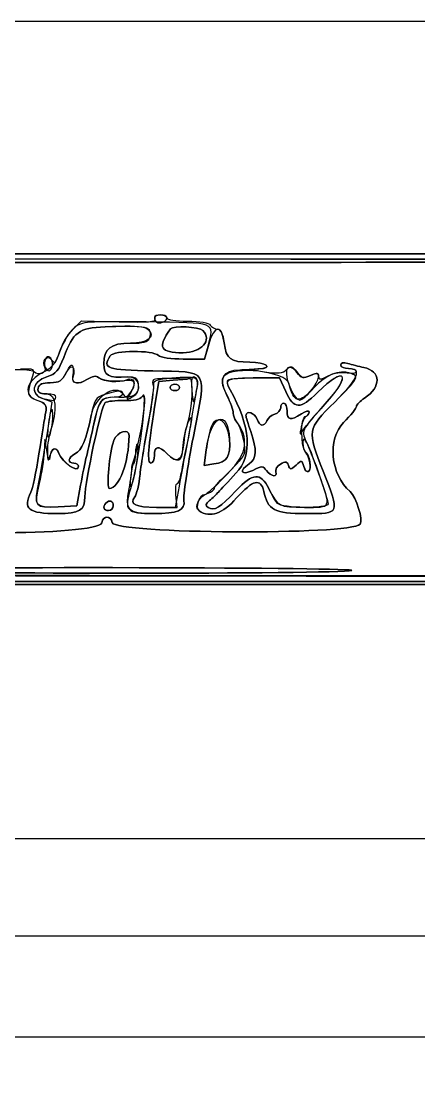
# Model space of a CAD drawing. Extents: x -50 to 355, y 0 to 300.
# Drawn here: x 89.2 to 127, y 197.8 to 299.6 of the extents above; entities that cross this region are included whole.
import ezdxf

# ---------------------------------------------------------------- set-up
doc = ezdxf.new("R2010")
doc.units = 0
doc.layers.get('0').update_dxf_attribs({"linetype": 'CONTINUOUS'})

msp = doc.modelspace()

# ---------------------------------------------------------------- linework, layer by layer
at = {"color": 7}
for points in [[(-4.631827, 149.643706), (-4.631827, -0.356294), (145.368173, -0.356294), (295.368173, -0.356294), (295.368173, 149.643706), (295.368173, 299.643706), (145.368173, 299.643706), (-4.631827, 299.643706)], [(-31.710214, 221.9715), (329.572444, 221.9715), (329.572444, 90.498818), (-31.710214, 90.498818)], [(0.712589, 212.707837), (301.068892, 212.707837), (301.068892, 105.819472), (0.712589, 105.819472), (0.712589, 212.707837), (322.802842, 212.707837), (322.802842, 84.798105), (0.712589, 84.798105)], [(-41.68646, 203.08788), (318.883615, 203.08788), (318.883615, 108.669832), (-41.68646, 108.669832)]]:
    msp.add_lwpolyline(points, close=True, dxfattribs=at)
for points in [[(94.089923, 270.311206), (94.957673, 271.178956), (98.525423, 271.086706)], [(107.035672, 268.968706), (106.633672, 267.543706), (104.610922, 267.543706)], [(104.616923, 267.543706), (106.644922, 267.543706), (106.974172, 268.766206)], [(101.885422, 262.954456), (102.285922, 265.415956), (103.652422, 265.525456), (105.018172, 265.635706), (103.493422, 265.689706)], [(103.652423, 265.525456), (102.285923, 265.415956), (101.885423, 262.954456)], [(111.267172, 265.743706), (113.765422, 265.743706), (114.342173, 264.470206)], [(114.342173, 264.470206), (113.765422, 265.743706), (111.267173, 265.743706)], [(91.750672, 260.763706), (92.169172, 263.432956), (91.305922, 263.759206)], [(91.668173, 258.693706), (91.453673, 259.893706), (91.400423, 258.693706)], [(107.526173, 257.573206), (106.603673, 257.438206), (106.797923, 258.902956)], [(106.797923, 258.902956), (106.603673, 257.438206), (107.526173, 257.573206)], [(94.860172, 255.543706), (94.506922, 253.593706), (92.743672, 253.502206)], [(92.743673, 253.502206), (94.506923, 253.593706), (94.860173, 255.543706)], [(104.210423, 255.468706), (103.844423, 253.443706), (101.973923, 253.443706)], [(102.067673, 253.443706), (104.031173, 253.443706), (103.919423, 254.618206)], [(245.713673, 247.578706), (244.152923, 246.839956), (145.185173, 246.917206), (46.218172, 246.993706), (44.793173, 247.844206)], [(246.738923, 246.993706), (245.418172, 246.093706), (145.518172, 246.093706), (45.618173, 246.093706), (44.504423, 246.863206)], [(44.504423, 246.863206), (45.618173, 246.093706), (145.518172, 246.093706), (245.418172, 246.093706), (246.738923, 246.993706)], [(246.231923, 247.240456), (244.818173, 246.393706), (145.604422, 246.393706), (46.391423, 246.393706), (45.015172, 247.143706)], [(45.015173, 247.143706), (46.391423, 246.393706), (145.604422, 246.393706), (244.818173, 246.393706), (246.231922, 247.240456)]]:
    msp.add_lwpolyline(points, dxfattribs=at)
for points in [[(43.798672, 275.189956), (45.825172, 277.216456), (38.706922, 277.088206), (146.118173, 277.038706)], [(146.118173, 277.038706), (78.679672, 277.069456), (47.046172, 276.985456), (46.243673, 276.772456)], [(47.568172, 277.498456), (48.908423, 277.668706), (243.580672, 277.466956), (244.824173, 277.294456)], [(244.824173, 277.294456), (243.580672, 277.466956), (48.908423, 277.668706), (47.568172, 277.498456)], [(146.418173, 276.735706), (92.463172, 276.758956), (47.845672, 276.675706), (47.268173, 276.550456)], [(47.268173, 276.550456), (47.845672, 276.675706), (92.463172, 276.758956), (146.418172, 276.735706)], [(101.079922, 271.068706), (95.415922, 271.139206), (95.002672, 271.106956), (94.276672, 270.536206)], [(98.525423, 271.086706), (101.286173, 271.014706), (102.060173, 271.078456), (101.948423, 271.368706)], [(106.974172, 268.766206), (107.596672, 271.079206), (107.838922, 270.984706), (101.079922, 271.068706)], [(101.948423, 271.368706), (101.860673, 271.595956), (102.053423, 271.743706), (102.435923, 271.743706)], [(102.468172, 271.743706), (102.138172, 271.743706), (101.868172, 271.631206), (101.868172, 271.493956)], [(101.868173, 271.493956), (101.868173, 271.070956), (102.206422, 270.877456), (102.647422, 271.046206)], [(102.435923, 271.743706), (102.783923, 271.743706), (103.068173, 271.608706), (103.068173, 271.443706)], [(102.647422, 271.046206), (103.273672, 271.286956), (103.155922, 271.743706), (102.468172, 271.743706)], [(103.068173, 271.443706), (103.068173, 271.274956), (103.913423, 271.143706), (105.003173, 271.143706)], [(105.003173, 271.143706), (106.223423, 271.143706), (107.026673, 271.004956), (107.178173, 270.768706)], [(92.849423, 268.199206), (93.054173, 268.883956), (93.612923, 269.834206), (94.089923, 270.311206)], [(94.276672, 270.536206), (93.852172, 270.202456), (93.243922, 269.223706), (92.925922, 268.361206)], [(93.255922, 267.693706), (94.143922, 270.098206), (94.692172, 270.504706), (97.183672, 270.606706)], [(97.183673, 270.606706), (94.692173, 270.504706), (94.143923, 270.098206), (93.255923, 267.693706)], [(101.395672, 269.543956), (101.799922, 270.596206), (101.121922, 270.767206), (97.183672, 270.606706)], [(97.183672, 270.606706), (100.199422, 270.729706), (100.950172, 270.681706), (101.289922, 270.341956)], [(101.289922, 270.341956), (101.997922, 269.633956), (101.233672, 269.043706), (99.607672, 269.043706)], [(104.594422, 268.143706), (102.393922, 268.143706), (102.134422, 268.639456), (103.409422, 270.403456)], [(103.409422, 270.403456), (102.134422, 268.639456), (102.393922, 268.143706), (104.594422, 268.143706)], [(103.409422, 270.403456), (103.657672, 270.746956), (106.071172, 270.620206), (106.473172, 270.242956)], [(106.473172, 270.242956), (106.071172, 270.620206), (103.657672, 270.746956), (103.409422, 270.403456)], [(106.473172, 270.242956), (107.410672, 269.363206), (106.319422, 268.143706), (104.594422, 268.143706)], [(104.594422, 268.143706), (106.319422, 268.143706), (107.410672, 269.363206), (106.473172, 270.242956)], [(108.491422, 269.093206), (108.253672, 270.875956), (107.557672, 270.815956), (107.035672, 268.968706)], [(107.178173, 270.768706), (107.310173, 270.562456), (107.620673, 270.393706), (107.868173, 270.393706)], [(107.868173, 270.393706), (108.171923, 270.393706), (108.374423, 269.972206), (108.491423, 269.093206)], [(99.607672, 269.043706), (97.710172, 269.043706), (97.068172, 268.546456), (97.068172, 267.077956)], [(97.068172, 267.077956), (97.068172, 268.546456), (97.710172, 269.043706), (99.607672, 269.043706)], [(99.607672, 269.043706), (100.821172, 269.043706), (101.250172, 269.163706), (101.395672, 269.543956)], [(110.925172, 267.248206), (109.073423, 267.254206), (108.699173, 267.537706), (108.491422, 269.093206)], [(108.491423, 269.093206), (108.699173, 267.537706), (109.073423, 267.254206), (110.925173, 267.248206)], [(91.489672, 266.689456), (91.104923, 267.311956), (91.671172, 268.047706), (92.093423, 267.473956)], [(92.925922, 268.361206), (92.489423, 267.177706), (92.111422, 266.678956), (91.385422, 266.325706)], [(92.017672, 267.614206), (91.777672, 267.854206), (91.633672, 267.802456), (91.488173, 267.423706)], [(92.093423, 267.473956), (92.434673, 267.011206), (92.517173, 267.089956), (92.849423, 268.199206)], [(97.657673, 267.843706), (96.894922, 266.654956), (97.341172, 266.497456), (101.721173, 266.408206)], [(101.721173, 266.408206), (97.341172, 266.497456), (96.894922, 266.654956), (97.657673, 267.843706)], [(102.254422, 267.877456), (101.719672, 268.412206), (98.004922, 268.384456), (97.657673, 267.843706)], [(97.657673, 267.843706), (98.004922, 268.384456), (101.719672, 268.412206), (102.254422, 267.877456)], [(104.610922, 267.543706), (103.498672, 267.543706), (102.438172, 267.693706), (102.254422, 267.877456)], [(102.254422, 267.877456), (102.438172, 267.693706), (103.500922, 267.543706), (104.616923, 267.543706)], [(91.488173, 267.423706), (91.378673, 267.137206), (91.437172, 266.754706), (91.618673, 266.573206)], [(91.659922, 265.856206), (92.528422, 266.137456), (92.793172, 266.442706), (93.255922, 267.693706)], [(93.255923, 267.693706), (92.793173, 266.442706), (92.528423, 266.137456), (91.659923, 265.856206)], [(92.148173, 266.763706), (92.257672, 267.050206), (92.199173, 267.432706), (92.017672, 267.614206)], [(94.155923, 265.848706), (94.512923, 266.803456), (93.902423, 267.149206), (93.468173, 266.237956)], [(93.542423, 266.343706), (94.038923, 267.337456), (94.256423, 267.140206), (94.095923, 265.841206)], [(97.068172, 267.077956), (97.068172, 265.969456), (97.494172, 265.735456), (99.318172, 265.841206)], [(99.318172, 265.841206), (97.494173, 265.735456), (97.068172, 265.969456), (97.068172, 267.077956)], [(114.663172, 265.180456), (114.380422, 266.366206), (109.347172, 266.952706), (108.474172, 265.901206)], [(111.786172, 266.606206), (113.259923, 266.666206), (112.486672, 267.242956), (110.925172, 267.248206)], [(110.925173, 267.248206), (112.535423, 267.242956), (113.243423, 266.663956), (111.711173, 266.606206)], [(114.417923, 266.550706), (114.821423, 266.954206), (114.927173, 266.928706), (115.391423, 266.312956)], [(115.415423, 266.274706), (115.118423, 266.664706), (114.772673, 266.836456), (114.555923, 266.701456)], [(117.387173, 264.383956), (120.048923, 267.045706), (120.628673, 266.093956), (118.072672, 263.258206)], [(118.284173, 263.493706), (120.694673, 266.139706), (119.915423, 266.912206), (117.387173, 264.383956)], [(120.243173, 267.121456), (119.831422, 267.238456), (119.568172, 267.182956), (119.568172, 266.978956)], [(119.568172, 266.978956), (119.568172, 266.794456), (119.905672, 266.643706), (120.318172, 266.643706)], [(119.568173, 266.978956), (119.568173, 267.182956), (119.831423, 267.238456), (120.243173, 267.121456)], [(120.318173, 266.643706), (119.905673, 266.643706), (119.568173, 266.794456), (119.568173, 266.978956)], [(121.753673, 266.747206), (121.293923, 266.846956), (120.614423, 267.015706), (120.243173, 267.121456)], [(120.243173, 267.121456), (120.614423, 267.015706), (121.293923, 266.846956), (121.753673, 266.747206)], [(87.768173, 266.354956), (87.768173, 266.652706), (90.297173, 266.620456), (90.482423, 266.320456)], [(90.327922, 265.963456), (90.523672, 266.595706), (90.456172, 266.630206), (89.151922, 266.573206)], [(91.385422, 266.325706), (89.621422, 265.467706), (89.321422, 264.102706), (90.784672, 263.593456)], [(90.748672, 263.605456), (89.757922, 263.951206), (89.737672, 264.062956), (90.327922, 265.963456)], [(91.659923, 265.856206), (90.248423, 265.399456), (90.009923, 264.123706), (91.276673, 263.805706)], [(91.305922, 263.759206), (90.048922, 264.233206), (90.245422, 265.397956), (91.659922, 265.856206)], [(90.482423, 266.320456), (90.583673, 266.156956), (90.891173, 266.109706), (91.165673, 266.214706)], [(91.165673, 266.214706), (91.440173, 266.320456), (91.585673, 266.534206), (91.489672, 266.689456)], [(91.618673, 266.573206), (91.858672, 266.333206), (92.002673, 266.384956), (92.148173, 266.763706)], [(91.973423, 265.293706), (92.867423, 265.293706), (93.093923, 265.445206), (93.542423, 266.343706)], [(93.468173, 266.237956), (93.090923, 265.445956), (92.850172, 265.293706), (91.973423, 265.293706)], [(95.451173, 265.587706), (94.676423, 265.079956), (93.924923, 265.231456), (94.155923, 265.848706)], [(94.095923, 265.841206), (94.017173, 265.205956), (94.680173, 265.082206), (95.451173, 265.587706)], [(96.582923, 265.772956), (96.317423, 265.993456), (95.987423, 265.939456), (95.451173, 265.587706)], [(95.451173, 265.587706), (95.987423, 265.939456), (96.317423, 265.993456), (96.582923, 265.772956)], [(99.213172, 265.574206), (99.957172, 265.890706), (100.184422, 265.216456), (99.622673, 264.358456)], [(99.765172, 263.942206), (100.815923, 264.504706), (100.485923, 265.909456), (99.318172, 265.841206)], [(99.318172, 265.841206), (100.054672, 265.883956), (100.236172, 265.764706), (100.318672, 265.184206)], [(101.721173, 266.408206), (107.145173, 266.297956), (106.840672, 266.788456), (105.575423, 260.193706)], [(105.575423, 260.193706), (106.840673, 266.788456), (107.145173, 266.297956), (101.721173, 266.408206)], [(103.518173, 265.746706), (105.946673, 265.953706), (106.143923, 265.869706), (105.892673, 264.730456)], [(105.699922, 265.820956), (105.417172, 265.929706), (105.345922, 265.622956), (105.424672, 264.637456)], [(105.885172, 264.584206), (106.022422, 265.341706), (105.965423, 265.718956), (105.699922, 265.820956)], [(108.729172, 264.173956), (107.978422, 265.724956), (108.369922, 266.463706), (109.978673, 266.531206)], [(108.474172, 265.901206), (108.179423, 265.546456), (108.231922, 265.202206), (108.737422, 264.156706)], [(109.978673, 266.531206), (110.467672, 266.551456), (111.281422, 266.585206), (111.786172, 266.606206)], [(111.711173, 266.606206), (110.996423, 266.579206), (111.172673, 266.502706), (112.341173, 266.333206)], [(112.341173, 266.333206), (113.621423, 266.147206), (114.060923, 266.192956), (114.417923, 266.550706)], [(114.555923, 266.701456), (114.015173, 266.361706), (115.008173, 263.643706), (115.673423, 263.643706)], [(115.391423, 266.312956), (115.850423, 265.704706), (116.005673, 265.664206), (116.690423, 265.976206)], [(116.690423, 265.976206), (116.010923, 265.667206), (115.849673, 265.704706), (115.415423, 266.274706)], [(115.673423, 263.643706), (116.131673, 263.643706), (117.468173, 265.256956), (117.468173, 265.808956)], [(117.468173, 265.808956), (117.468173, 266.261956), (117.365423, 266.283706), (116.690423, 265.976206)], [(116.690423, 265.976206), (117.326423, 266.266456), (117.468173, 266.253706), (117.468173, 265.910206)], [(120.461422, 266.195956), (119.393422, 266.534956), (118.164172, 266.042956), (117.039172, 264.827206)], [(117.468173, 265.910206), (117.468173, 265.557706), (117.618173, 265.564456), (118.390673, 265.949956)], [(118.390673, 265.949956), (118.940423, 266.224456), (119.667173, 266.339206), (120.190673, 266.234206)], [(120.318172, 266.643706), (121.606672, 266.643706), (121.199423, 265.653706), (119.007922, 263.457706)], [(119.007922, 263.457706), (121.255672, 265.709956), (121.362172, 265.910206), (120.461422, 266.195956)], [(120.190673, 266.234206), (120.680423, 266.135956), (121.068173, 266.187706), (121.068173, 266.351206)], [(121.068173, 266.351206), (121.068173, 266.512456), (120.730673, 266.643706), (120.318173, 266.643706)], [(121.830173, 263.828956), (123.447173, 264.888706), (123.408173, 266.385706), (121.753673, 266.747206)], [(121.753673, 266.747206), (123.408173, 266.385706), (123.447173, 264.888706), (121.830173, 263.828956)], [(91.973423, 265.293706), (91.216673, 265.293706), (90.900173, 265.148956), (90.825923, 264.768706)], [(90.825923, 264.768706), (90.900173, 265.148956), (91.216673, 265.293706), (91.973423, 265.293706)], [(95.863673, 262.175206), (96.218423, 263.990206), (98.190173, 265.293706), (98.916173, 264.193456)], [(99.285923, 265.499956), (98.247923, 265.327456), (96.963173, 265.457956), (96.582923, 265.772956)], [(96.582923, 265.772956), (97.036672, 265.396456), (98.530673, 265.283956), (99.213172, 265.574206)], [(100.318672, 265.184206), (100.461172, 264.175456), (99.964672, 263.822956), (98.496922, 263.888956)], [(99.627923, 264.381706), (100.187423, 265.115206), (100.032173, 265.622956), (99.285923, 265.499956)], [(100.716172, 263.978956), (101.274173, 264.798706), (100.335172, 257.401456), (99.600172, 255.189706)], [(99.827422, 257.643706), (100.665922, 260.080456), (101.339422, 264.994456), (100.695922, 263.978956)], [(101.754173, 265.008706), (101.833673, 264.801706), (101.630423, 263.228956), (101.302673, 261.512956)], [(101.308673, 261.560206), (101.637923, 263.301706), (101.864423, 264.921706), (101.812673, 265.160206)], [(101.788673, 265.564456), (101.690422, 265.465456), (101.674673, 265.215706), (101.754173, 265.008706)], [(101.812673, 265.160206), (101.741423, 265.487956), (102.156923, 265.631206), (103.518173, 265.746706)], [(103.493422, 265.689706), (102.654173, 265.719706), (101.887673, 265.662706), (101.788673, 265.564456)], [(103.368173, 264.843706), (103.368173, 265.008706), (103.570673, 265.143706), (103.818172, 265.143706)], [(103.818172, 265.143706), (103.570672, 265.143706), (103.368173, 265.008706), (103.368173, 264.843706)], [(103.818172, 264.543706), (103.570672, 264.543706), (103.368173, 264.678706), (103.368173, 264.843706)], [(103.368173, 264.843706), (103.368173, 264.678706), (103.570673, 264.543706), (103.818172, 264.543706)], [(105.243173, 265.689706), (105.119423, 265.659706), (104.403173, 265.586206), (103.652423, 265.525456)], [(103.818172, 265.143706), (104.065673, 265.143706), (104.268172, 265.008706), (104.268172, 264.843706)], [(104.268172, 264.843706), (104.268172, 265.008706), (104.065672, 265.143706), (103.818172, 265.143706)], [(104.268172, 264.843706), (104.268172, 264.678706), (104.065672, 264.543706), (103.818172, 264.543706)], [(103.818172, 264.543706), (104.065673, 264.543706), (104.268172, 264.678706), (104.268172, 264.843706)], [(105.027173, 261.393706), (105.477173, 262.643206), (105.635423, 265.784206), (105.243173, 265.689706)], [(109.063672, 264.614956), (108.494422, 265.618456), (108.738173, 265.743706), (111.267172, 265.743706)], [(111.267173, 265.743706), (109.778422, 265.743706), (108.768173, 265.620706), (108.768173, 265.439956)], [(108.768173, 265.439956), (108.768173, 265.272706), (108.900923, 264.901456), (109.063673, 264.614956)], [(117.039172, 264.827206), (115.596172, 263.267956), (115.101922, 263.341456), (114.663172, 265.180456)], [(91.671173, 264.243706), (90.930173, 264.243706), (90.746423, 264.357706), (90.825923, 264.768706)], [(90.825923, 264.768706), (90.747923, 264.364456), (90.927173, 264.243706), (91.609673, 264.243706)], [(91.276673, 263.805706), (92.355172, 263.534956), (92.382923, 263.537956), (92.510423, 263.921206)], [(91.609673, 264.243706), (92.563672, 264.243706), (92.688172, 262.861456), (91.944923, 260.523706)], [(92.510423, 263.921206), (92.571923, 264.105706), (92.213423, 264.243706), (91.671173, 264.243706)], [(97.155922, 264.173206), (96.289672, 263.894956), (96.161422, 263.696956), (95.864422, 262.178956)], [(98.496922, 263.888956), (96.762172, 263.966206), (96.654172, 263.842456), (96.054172, 261.093706)], [(96.054173, 261.093706), (96.620423, 263.687206), (96.791423, 263.932456), (98.043173, 263.939206)], [(98.868173, 264.243706), (98.868173, 264.603706), (98.440673, 264.586456), (97.155923, 264.173206)], [(98.043173, 263.939206), (98.496922, 263.941456), (98.868173, 264.078706), (98.868173, 264.243706)], [(98.916173, 264.193456), (99.125423, 263.875456), (99.271673, 263.914456), (99.627923, 264.381706)], [(100.695922, 263.978956), (100.526422, 263.710456), (99.918922, 263.574706), (98.975422, 263.594956)], [(98.975422, 263.594956), (99.910673, 263.574706), (100.534673, 263.712706), (100.716172, 263.978956)], [(99.622673, 264.358456), (99.135923, 263.615956), (99.138922, 263.606956), (99.765172, 263.942206)], [(105.424672, 264.637456), (105.548422, 263.096956), (105.615922, 263.089456), (105.885172, 264.584206)], [(105.892673, 264.730456), (105.779423, 264.215206), (105.573923, 263.051206), (105.437423, 262.143706)], [(109.368173, 262.409206), (109.368173, 262.653706), (109.080922, 263.447956), (108.729172, 264.173956)], [(108.737422, 264.156706), (109.084672, 263.440456), (109.368173, 262.653706), (109.368173, 262.409206)], [(109.618673, 256.682206), (111.210922, 258.371956), (111.015172, 261.171706), (109.063672, 264.614956)], [(109.063673, 264.614956), (111.015173, 261.171706), (111.210923, 258.371956), (109.618673, 256.682206)], [(114.342173, 264.470206), (115.127423, 262.733956), (115.720672, 262.717456), (117.387173, 264.383956)], [(117.387173, 264.383956), (115.720673, 262.717456), (115.127423, 262.733956), (114.342173, 264.470206)], [(121.068173, 263.036956), (121.068173, 263.198206), (121.410923, 263.554456), (121.830173, 263.828956)], [(121.830173, 263.828956), (121.410923, 263.554456), (121.068173, 263.198206), (121.068173, 263.036956)], [(91.548922, 262.483456), (91.678672, 263.158456), (91.561672, 263.321956), (90.748672, 263.605456)], [(90.784672, 263.593456), (91.560923, 263.321956), (91.677172, 263.153956), (91.548922, 262.483456)], [(92.203672, 262.638706), (92.138422, 262.943956), (91.980172, 262.540456), (91.853422, 261.740956)], [(97.197172, 263.409706), (96.840922, 263.169706), (95.268172, 255.874456), (95.268172, 254.461456)], [(95.268172, 254.461456), (95.268172, 255.874456), (96.840922, 263.169706), (97.197172, 263.409706)], [(98.975422, 263.594956), (98.174422, 263.612206), (97.373422, 263.528956), (97.197172, 263.409706)], [(97.197172, 263.409706), (97.373423, 263.528956), (98.174422, 263.612206), (98.975422, 263.594956)], [(101.538922, 257.643706), (101.166922, 257.643706), (101.264422, 259.136956), (101.885422, 262.954456)], [(101.885423, 262.954456), (101.264423, 259.136956), (101.166923, 257.643706), (101.538923, 257.643706)], [(106.797923, 258.902956), (107.238923, 262.230706), (108.812423, 262.948456), (109.010422, 259.912456)], [(113.868173, 262.913956), (113.868173, 262.677706), (113.610923, 262.402456), (113.295923, 262.302706)], [(113.295923, 262.302706), (113.610923, 262.402456), (113.868173, 262.677706), (113.868173, 262.913956)], [(114.168173, 263.343706), (114.003173, 263.343706), (113.868173, 263.150206), (113.868173, 262.913956)], [(113.868173, 262.913956), (113.868173, 263.150206), (114.003173, 263.343706), (114.168173, 263.343706)], [(114.468173, 262.593706), (114.468173, 263.006206), (114.333173, 263.343706), (114.168173, 263.343706)], [(114.168173, 263.343706), (114.333173, 263.343706), (114.468173, 263.006206), (114.468173, 262.593706)], [(118.072672, 263.258206), (115.786672, 260.720206), (115.774672, 260.694706), (116.379922, 259.503706)], [(116.001173, 260.793706), (116.204423, 261.123706), (117.231923, 262.338706), (118.284173, 263.493706)], [(119.007922, 263.457706), (116.358922, 260.804206), (116.361922, 260.819956), (117.897172, 256.893706)], [(117.897172, 256.893706), (116.361922, 260.819956), (116.358922, 260.804206), (119.007922, 263.457706)], [(119.843423, 261.518956), (120.516923, 262.192456), (121.068173, 262.875706), (121.068173, 263.036956)], [(121.068173, 263.036956), (121.068173, 262.875706), (120.516923, 262.192456), (119.843423, 261.518956)], [(90.906172, 258.543706), (91.176172, 260.276206), (91.465672, 262.049206), (91.548922, 262.483456)], [(91.548922, 262.483456), (91.465672, 262.049206), (91.176172, 260.276206), (90.906172, 258.543706)], [(91.853422, 261.740956), (91.726672, 260.942206), (91.692172, 260.219956), (91.776172, 260.135206)], [(91.776172, 260.135206), (91.995172, 259.916956), (92.346922, 261.975706), (92.203672, 262.638706)], [(95.864422, 262.178956), (95.415922, 259.888456), (94.990672, 258.876706), (94.326922, 258.521956)], [(94.326923, 258.521956), (94.989923, 258.876706), (95.415923, 259.888456), (95.863673, 262.175206)], [(105.161423, 261.753706), (104.974672, 261.456706), (104.745922, 260.477956), (104.652923, 259.578706)], [(104.868173, 258.843706), (105.467423, 261.762706), (105.525173, 262.332706), (105.161423, 261.753706)], [(105.437423, 262.143706), (105.300173, 261.236206), (105.050423, 259.818706), (104.881673, 258.993706)], [(109.010423, 259.912456), (108.897173, 261.653956), (107.772923, 262.420456), (107.270423, 261.099706)], [(109.606672, 261.678706), (109.475422, 261.835456), (109.368173, 262.163956), (109.368173, 262.409206)], [(109.368173, 262.409206), (109.368173, 262.163956), (109.479923, 261.835456), (109.615673, 261.678706)], [(111.618173, 261.843706), (111.432922, 262.427956), (110.568172, 262.705456), (110.568172, 262.181206)], [(110.568172, 262.181206), (110.568172, 262.037206), (110.770673, 261.344956), (111.018172, 260.643706)], [(110.568173, 262.181206), (110.568173, 262.705456), (111.432923, 262.427956), (111.618173, 261.843706)], [(111.018173, 260.643706), (110.770673, 261.344956), (110.568173, 262.037206), (110.568173, 262.181206)], [(112.555673, 261.682456), (112.315673, 261.058456), (111.841673, 261.140206), (111.618173, 261.843706)], [(111.618173, 261.843706), (111.841673, 261.140206), (112.315673, 261.058456), (112.555673, 261.682456)], [(113.295923, 262.302706), (112.980923, 262.202956), (112.647922, 261.923206), (112.555673, 261.682456)], [(112.555673, 261.682456), (112.647923, 261.923206), (112.980923, 262.202956), (113.295923, 262.302706)], [(115.828672, 262.328206), (114.802673, 261.655456), (114.468173, 261.720706), (114.468173, 262.593706)], [(114.468173, 262.593706), (114.468173, 261.720706), (114.802673, 261.655456), (115.828673, 262.328206)], [(116.202922, 258.751456), (115.764172, 259.313206), (115.757423, 261.923206), (116.193172, 262.068706)], [(116.290673, 262.093456), (116.137673, 262.038706), (115.926173, 261.588706), (115.821173, 261.093706)], [(116.568172, 262.502956), (116.568172, 262.673206), (116.235173, 262.594456), (115.828672, 262.328206)], [(115.828673, 262.328206), (116.235173, 262.594456), (116.568173, 262.673206), (116.568173, 262.502956)], [(116.193172, 262.068706), (116.399423, 262.137706), (116.568172, 262.332706), (116.568172, 262.502956)], [(116.568173, 262.502956), (116.568173, 262.332706), (116.442923, 262.148956), (116.290673, 262.093456)], [(90.917422, 255.993706), (91.145422, 257.148706), (91.520422, 259.295206), (91.750672, 260.763706)], [(96.054172, 261.093706), (95.766172, 259.773706), (95.459422, 258.423706), (95.371672, 258.093706)], [(95.371673, 258.093706), (95.459423, 258.423706), (95.766173, 259.773706), (96.054173, 261.093706)], [(98.027422, 259.818706), (98.343922, 260.651206), (99.470422, 261.003706), (99.465922, 260.268706)], [(99.465922, 260.268706), (99.470422, 261.003706), (98.343922, 260.651206), (98.027422, 259.818706)], [(101.302673, 261.512956), (100.975673, 259.797706), (100.617923, 257.583706), (100.509173, 256.593706)], [(100.509923, 256.593706), (100.620173, 257.583706), (100.979423, 259.818706), (101.308673, 261.560206)], [(104.581673, 259.068706), (104.588423, 259.687456), (104.789423, 260.733706), (105.027173, 261.393706)], [(107.270423, 261.099706), (107.117422, 260.696956), (106.904422, 259.708456), (106.797923, 258.902956)], [(108.911423, 256.769956), (110.687422, 258.434206), (110.924422, 260.105956), (109.606672, 261.678706)], [(109.615673, 261.678706), (110.121923, 261.096706), (110.637923, 258.915706), (110.379173, 258.455206)], [(115.821173, 261.093706), (115.650173, 260.288206), (115.668923, 260.256706), (116.001173, 260.793706)], [(120.460673, 254.943706), (118.596923, 256.549456), (118.277423, 259.952956), (119.843423, 261.518956)], [(119.843423, 261.518956), (118.277423, 259.952956), (118.596923, 256.549456), (120.460673, 254.943706)], [(91.944923, 260.523706), (91.792672, 260.045206), (91.683922, 259.167706), (91.702672, 258.573706)], [(98.027422, 259.818706), (97.601422, 258.698206), (97.275922, 255.243706), (97.596173, 255.243706)], [(97.596173, 255.243706), (97.275923, 255.243706), (97.601422, 258.698206), (98.027422, 259.818706)], [(99.465922, 260.268706), (99.450922, 257.750956), (98.517922, 255.243706), (97.596173, 255.243706)], [(97.596173, 255.243706), (98.517923, 255.243706), (99.450923, 257.750956), (99.465922, 260.268706)], [(105.575423, 260.193706), (105.005423, 257.223706), (104.595923, 254.485456), (104.664173, 254.108206)], [(104.664173, 254.108206), (104.595923, 254.485456), (105.005423, 257.223706), (105.575423, 260.193706)], [(109.010423, 259.912456), (109.118423, 258.263956), (108.798173, 257.759956), (107.526173, 257.573206)], [(107.526173, 257.573206), (108.798173, 257.759956), (109.118422, 258.263956), (109.010423, 259.912456)], [(111.018172, 260.643706), (111.627922, 258.916456), (111.583672, 258.020956), (110.868173, 257.573956)], [(110.868173, 257.573956), (111.583673, 258.020956), (111.627923, 258.916456), (111.018173, 260.643706)], [(117.493673, 256.638706), (116.423423, 259.673206), (115.990673, 260.500456), (115.977173, 259.536706)], [(91.400423, 258.693706), (91.370423, 258.033706), (91.153673, 256.685956), (90.918173, 255.698206)], [(91.925423, 258.150706), (91.902173, 257.789206), (91.786673, 258.033706), (91.668173, 258.693706)], [(91.881923, 258.093706), (92.108423, 259.036456), (92.524672, 259.310956), (92.751922, 258.668956)], [(92.763923, 258.637456), (92.520922, 259.328206), (91.981673, 259.015456), (91.925423, 258.150706)], [(99.780923, 255.765706), (100.134923, 256.661206), (100.495673, 259.443706), (100.257173, 259.443706)], [(100.257173, 259.443706), (100.152923, 259.443706), (100.068172, 259.061206), (100.068172, 258.593956)], [(101.868173, 258.393706), (101.868173, 259.299706), (102.262673, 259.349206), (103.068173, 258.543706)], [(103.068172, 258.543706), (102.262672, 259.349206), (101.868173, 259.299706), (101.868173, 258.393706)], [(104.652923, 259.578706), (104.467672, 257.785456), (104.079922, 257.531956), (103.068172, 258.543706)], [(103.068173, 258.543706), (104.025923, 257.585956), (104.565923, 257.773456), (104.581673, 259.068706)], [(104.881673, 258.993706), (104.713673, 258.168706), (104.411423, 256.582456), (104.210423, 255.468706)], [(104.395673, 256.521706), (104.502922, 257.056456), (104.715922, 258.101206), (104.868173, 258.843706)], [(115.977173, 259.536706), (115.971923, 259.175206), (116.087423, 258.805456), (116.232173, 258.716206)], [(116.520173, 256.863706), (116.837423, 257.060206), (116.649923, 258.178456), (116.202922, 258.751456)], [(116.232173, 258.716206), (116.622173, 258.474706), (116.832173, 257.057206), (116.507423, 256.856206)], [(116.379922, 259.503706), (116.877173, 258.527206), (118.368173, 254.224456), (118.368173, 253.768456)], [(90.141172, 254.872456), (90.291922, 255.158956), (90.635422, 256.811206), (90.906172, 258.543706)], [(90.906172, 258.543706), (90.635422, 256.811206), (90.291922, 255.158956), (90.141172, 254.872456)], [(91.702672, 258.573706), (91.723672, 257.939206), (91.797173, 257.741206), (91.881923, 258.093706)], [(92.751922, 258.668956), (93.093922, 257.699956), (94.668173, 256.611706), (94.668173, 257.343706)], [(94.668173, 257.343706), (94.668173, 256.625956), (93.095422, 257.693956), (92.763923, 258.637456)], [(94.218173, 257.643706), (93.591172, 257.643706), (93.655673, 258.162706), (94.326923, 258.521956)], [(94.326922, 258.521956), (93.655673, 258.162706), (93.591172, 257.643706), (94.218173, 257.643706)], [(95.371672, 258.093706), (95.284672, 257.763706), (95.054422, 256.616206), (94.860172, 255.543706)], [(94.860173, 255.543706), (95.054423, 256.616206), (95.284673, 257.763706), (95.371673, 258.093706)], [(100.068172, 258.593956), (100.068172, 258.125956), (99.982672, 257.657956), (99.877673, 257.552956)], [(101.868173, 258.393706), (101.868173, 257.981206), (101.720422, 257.643706), (101.538922, 257.643706)], [(101.538923, 257.643706), (101.720423, 257.643706), (101.868173, 257.981206), (101.868173, 258.393706)], [(110.379173, 258.455206), (109.974173, 257.735956), (106.952423, 254.643706), (106.654673, 254.643706)], [(113.838172, 257.555206), (114.310672, 257.850706), (114.447922, 257.828956), (114.597922, 257.438956)], [(114.597923, 257.438956), (114.447923, 257.828956), (114.310672, 257.850706), (113.838172, 257.555206)], [(115.336673, 257.465206), (115.860173, 257.938456), (115.901422, 257.930956), (116.059672, 257.325706)], [(116.059673, 257.325706), (115.901423, 257.930956), (115.860173, 257.938456), (115.336673, 257.465206)], [(94.668173, 257.343706), (94.668173, 257.508706), (94.465672, 257.643706), (94.218173, 257.643706)], [(94.218173, 257.643706), (94.465673, 257.643706), (94.668173, 257.508706), (94.668173, 257.343706)], [(99.462923, 255.215206), (99.624923, 256.071706), (99.738923, 256.868206), (99.715672, 256.983706)], [(99.877673, 257.552956), (99.772673, 257.447956), (99.648173, 256.851706), (99.600923, 256.228456)], [(99.715672, 256.983706), (99.692422, 257.099206), (99.742672, 257.396206), (99.827422, 257.643706)], [(107.568172, 255.247456), (107.568172, 255.392206), (108.172673, 256.076956), (108.911423, 256.769956)], [(107.957422, 254.897956), (108.156172, 255.119956), (108.903172, 255.922456), (109.618673, 256.682206)], [(109.618673, 256.682206), (108.903173, 255.922456), (108.156173, 255.119956), (107.957423, 254.897956)], [(112.727422, 255.243706), (111.973672, 256.798456), (111.228172, 256.740706), (109.599923, 255.000706)], [(109.599923, 255.000706), (111.228173, 256.740706), (111.973673, 256.798456), (112.727423, 255.243706)], [(110.868173, 257.573956), (109.847423, 256.936456), (110.136923, 256.424206), (111.214672, 256.961956)], [(111.214673, 256.961956), (110.136923, 256.424206), (109.847423, 256.936456), (110.868173, 257.573956)], [(111.214672, 256.961956), (112.081672, 257.394706), (112.190422, 257.392456), (112.522672, 256.938706)], [(112.522673, 256.938706), (112.190422, 257.392456), (112.081673, 257.394706), (111.214673, 256.961956)], [(112.522672, 256.938706), (112.944922, 256.360456), (113.616172, 256.269706), (113.405422, 256.819456)], [(113.405423, 256.819456), (113.616173, 256.269706), (112.944923, 256.360456), (112.522673, 256.938706)], [(113.405422, 256.819456), (113.325922, 257.025706), (113.520922, 257.357206), (113.838172, 257.555206)], [(113.838172, 257.555206), (113.520922, 257.357206), (113.325923, 257.025706), (113.405423, 256.819456)], [(114.597922, 257.438956), (114.762922, 257.007706), (114.833422, 257.009956), (115.336673, 257.465206)], [(115.336673, 257.465206), (114.833423, 257.009956), (114.762923, 257.007706), (114.597923, 257.438956)], [(116.059672, 257.325706), (116.151922, 256.972456), (116.358922, 256.764706), (116.520173, 256.863706)], [(116.507423, 256.856206), (116.353673, 256.760956), (116.151923, 256.972456), (116.059673, 257.325706)], [(117.897172, 256.893706), (119.513422, 252.761206), (119.546422, 252.843706), (116.247922, 252.843706)], [(116.247922, 252.843706), (119.546422, 252.843706), (119.513422, 252.761206), (117.897172, 256.893706)], [(90.918173, 255.698206), (90.398423, 253.520206), (90.509423, 253.386706), (92.743673, 253.502206)], [(92.743672, 253.502206), (90.490672, 253.385956), (90.421672, 253.479706), (90.917422, 255.993706)], [(99.600923, 256.228456), (99.531173, 255.312706), (99.565673, 255.223456), (99.780923, 255.765706)], [(100.013423, 254.432206), (100.176923, 254.630956), (100.400423, 255.603706), (100.509923, 256.593706)], [(100.509173, 256.593706), (100.399673, 255.603706), (100.176923, 254.630956), (100.013423, 254.432206)], [(103.919423, 254.618206), (103.857173, 255.264706), (103.895423, 255.738706), (104.004173, 255.671206)], [(104.004173, 255.671206), (104.112173, 255.604456), (104.288423, 255.986956), (104.395673, 256.521706)], [(112.258672, 254.964706), (112.000672, 256.254706), (111.229672, 256.067206), (109.679423, 254.336956)], [(109.679423, 254.336956), (111.229673, 256.067206), (112.000672, 256.254706), (112.258672, 254.964706)], [(116.130173, 253.443706), (118.740173, 253.443706), (118.674923, 253.290706), (117.493673, 256.638706)], [(92.682922, 252.843706), (89.914672, 252.843706), (89.324422, 253.314706), (90.141172, 254.872456)], [(90.141172, 254.872456), (89.324422, 253.314706), (89.914672, 252.843706), (92.682922, 252.843706)], [(99.600172, 255.189706), (98.934922, 253.185706), (99.251423, 252.843706), (101.774423, 252.843706)], [(101.774423, 252.843706), (99.333173, 252.843706), (99.065422, 253.118956), (99.462923, 255.215206)], [(106.112422, 253.109956), (105.576922, 253.449706), (106.123672, 254.525956), (106.968172, 254.793706)], [(106.654673, 254.643706), (106.118422, 254.643706), (105.674423, 253.387456), (106.112422, 253.109956)], [(106.968172, 254.793706), (107.298172, 254.898706), (107.568172, 255.102706), (107.568172, 255.247456)], [(109.599923, 255.000706), (108.101422, 253.397956), (107.563672, 253.075456), (106.986922, 253.432456)], [(106.986923, 253.432456), (107.563673, 253.075456), (108.101422, 253.397956), (109.599923, 255.000706)], [(107.103172, 254.079706), (107.374672, 254.306956), (107.759422, 254.675206), (107.957422, 254.897956)], [(107.957423, 254.897956), (107.759423, 254.675206), (107.374673, 254.306956), (107.103173, 254.079706)], [(116.247922, 252.843706), (113.298172, 252.843706), (112.609672, 253.209706), (112.258672, 254.964706)], [(112.258672, 254.964706), (112.609672, 253.209706), (113.298172, 252.843706), (116.247922, 252.843706)], [(113.563672, 253.818706), (113.383672, 254.024956), (113.007173, 254.666206), (112.727422, 255.243706)], [(112.727423, 255.243706), (113.558423, 253.529206), (113.719673, 253.443706), (116.130173, 253.443706)], [(121.413173, 251.847706), (121.726673, 252.225706), (121.046423, 254.438956), (120.460673, 254.943706)], [(120.460673, 254.943706), (121.046423, 254.438956), (121.726673, 252.225706), (121.413173, 251.847706)], [(95.268172, 254.461456), (95.268172, 253.150456), (94.777672, 252.843706), (92.682922, 252.843706)], [(92.682922, 252.843706), (94.777672, 252.843706), (95.268172, 253.150456), (95.268172, 254.461456)], [(97.268422, 253.843456), (96.922672, 253.498456), (97.049422, 253.143706), (97.518172, 253.143706)], [(97.518173, 253.143706), (97.049423, 253.143706), (96.922673, 253.498456), (97.268423, 253.843456)], [(97.968172, 253.593706), (97.968172, 254.062456), (97.613422, 254.189206), (97.268422, 253.843456)], [(97.268423, 253.843456), (97.613423, 254.189206), (97.968173, 254.062456), (97.968173, 253.593706)], [(97.518172, 253.143706), (97.765673, 253.143706), (97.968172, 253.346206), (97.968172, 253.593706)], [(97.968173, 253.593706), (97.968173, 253.346206), (97.765673, 253.143706), (97.518173, 253.143706)], [(100.013423, 254.432206), (99.456923, 253.753456), (100.101173, 253.443706), (102.067673, 253.443706)], [(101.973923, 253.443706), (100.093673, 253.443706), (99.462923, 253.760956), (100.013423, 254.432206)], [(104.664173, 254.108206), (104.835923, 253.163956), (104.105423, 252.843706), (101.774423, 252.843706)], [(101.774423, 252.843706), (104.105423, 252.843706), (104.835922, 253.163956), (104.664173, 254.108206)], [(109.679423, 254.336956), (108.322672, 252.823456), (107.183422, 252.431206), (106.112422, 253.109956)], [(106.112422, 253.109956), (107.183422, 252.431206), (108.322672, 252.823456), (109.679423, 254.336956)], [(106.986922, 253.432456), (106.695922, 253.611706), (106.722922, 253.760206), (107.103172, 254.079706)], [(107.103173, 254.079706), (106.722923, 253.760206), (106.695923, 253.611706), (106.986923, 253.432456)], [(118.368173, 253.768456), (118.368173, 253.295206), (113.981423, 253.340956), (113.563672, 253.818706)], [(96.863423, 251.975206), (97.053923, 252.702706), (97.680173, 252.710956), (97.869923, 251.987956)], [(97.869923, 251.987956), (97.680173, 252.710956), (97.053923, 252.702706), (96.863423, 251.975206)], [(75.524423, 251.984206), (77.739173, 250.709206), (96.530423, 250.701706), (96.863423, 251.975206)], [(96.863423, 251.975206), (96.530423, 250.701706), (77.739173, 250.709206), (75.524423, 251.984206)], [(97.869923, 251.987956), (98.149673, 250.917706), (120.530423, 250.784206), (121.413173, 251.847706)], [(121.413173, 251.847706), (120.530423, 250.784206), (98.149673, 250.917706), (97.869923, 251.987956)], [(100.425172, 247.708456), (86.430922, 247.731706), (79.395173, 247.642456), (79.518172, 247.443706)], [(79.518173, 247.443706), (79.395173, 247.642456), (86.430922, 247.731706), (100.425172, 247.708456)], [(120.618173, 247.443706), (121.113173, 247.569706), (112.026173, 247.688956), (100.425172, 247.708456)], [(100.425172, 247.708456), (112.026172, 247.688956), (121.113173, 247.569706), (120.618173, 247.443706)], [(48.093173, 247.063456), (47.391923, 247.000456), (91.220423, 246.924706), (145.488923, 246.896206)], [(79.518172, 247.443706), (79.738672, 247.087456), (119.217922, 247.087456), (120.618173, 247.443706)], [(120.618173, 247.443706), (119.217923, 247.087456), (79.738672, 247.087456), (79.518173, 247.443706)]]:
    msp.add_open_spline(points, degree=3, dxfattribs=at)

doc.saveas('drawing.dxf')
